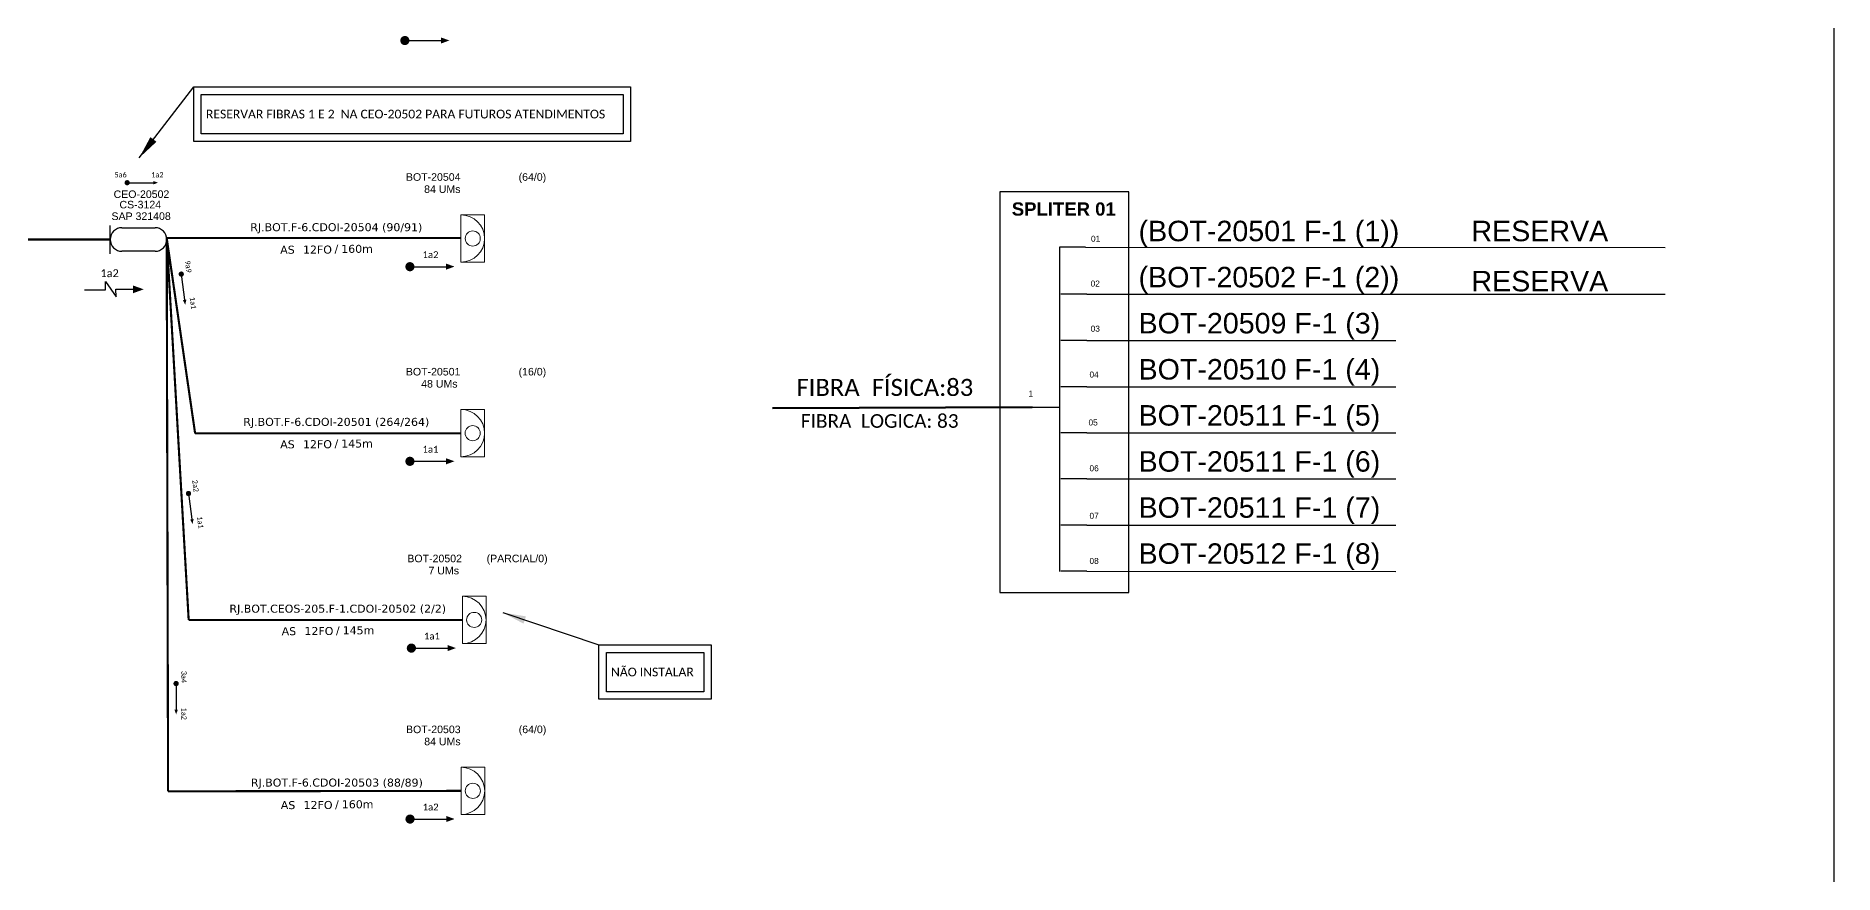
# Model space of a CAD drawing. Header units: inches. Extents: x 27113 to 27952, y 293751 to 294345.
# Drawn here: x 27642.1 to 27952, y 293959.4 to 294103.8 of the extents above; entities that cross this region are included whole.
import ezdxf
from ezdxf.enums import TextEntityAlignment as Align

# ---------------------------------------------------------------- set-up
doc = ezdxf.new("R2010")
doc.units = ezdxf.units.IN
doc.header["$MEASUREMENT"] = 0
for name, color, linetype, lineweight in [("20.0-LEGENDA DOS CDO'S", 1, 'Continuous', 0), ('20.1-CDO_INTERIOR', 1, 'Continuous', 0), ('40.1-ETIQUETAS', 1, 'Continuous', 20)]:
    doc.layers.add(name, color=color, linetype=linetype, lineweight=lineweight)
for name, color, linetype in [('20.4-CEOS', 1, 'Continuous'), ('CAP a instalar', 1, 'Continuous'), ('SETA', 7, 'Continuous')]:
    doc.layers.add(name, color=color, linetype=linetype)
doc.styles.add('ARIAL', font='arial.ttf')
doc.styles.add('siredit', font='verdana.ttf')
doc.styles.get("Standard").update_dxf_attribs({"font": 'arial.ttf'})
doc.styles.add('WMF-Calibri0', font='calibri.ttf')
doc.linetypes.add('FENCELINE1', pattern='A,0.25,-0.1,[133,ltypeshp.shx,S=0.1,R=0,X=-0.1,Y=0],-0.1,1', length=1.45)
doc.dimstyles.get("Standard").update_dxf_attribs({"dimtxt": 0.18, "dimasz": 0.18, "dimexe": 0.18, "dimexo": 0.0625, "dimgap": 0.09, "dimtad": 0, "dimtih": 1, "dimtoh": 1, "dimdec": 4, "dimzin": 0, "dimdsep": 46, "dimtxsty": 'Standard', "dimcen": 0.09, "dimadec": 0, "dimazin": 0, "dimtfac": 1, "dimtdec": 4, "dimtofl": 0, "dimtmove": 0, "dimatfit": 3, "dimfxl": 0, "dimtolj": 1, "dimtzin": 0, "dimarcsym": 0})

# ---------------------------------------------------------------- blocks, each defined once
blk = doc.blocks.new('ETIQUETA_RS5F')
at = {"layer": '40.1-ETIQUETAS', "color": 0, "style": 'siredit'}
blk.add_text('/', height=1.5, dxfattribs=at).set_placement((1.55, -1.95), align=Align.MIDDLE_RIGHT)
for tag, p in [('ETIQUETA_R_PRIMARIA', (1.18, 4.1)), ('ETIQUETA_R_SECUNDARIA', (1.18, 2.1)), ('F_ATIVAS/F_MORTAS', (1.11, -4.24))]:
    blk.add_attdef(tag, text='', height=1.5, dxfattribs=at).set_placement(p, align=Align.MIDDLE_CENTER)
for tag, p in [('TIPO_CABO', (-6.62, -2.12)), ('CAP_CABO', (0.37, -2.09))]:
    blk.add_attdef(tag, text='', height=1.5, dxfattribs=at).set_placement(p, align=Align.MIDDLE_RIGHT)
blk.add_attdef('METROS', text='', height=1.5, dxfattribs=at).set_placement((2.11, -1.95), align=Align.MIDDLE_LEFT)
for tag, p in [('FUSÃO_1', (0.82, -8.39)), ('FUSÃO_2', (0.82, -10.6)), ('FUSÃO_3', (0.82, -12.93)), ('FUSÃO_4', (0.82, -15.14)), ('FUSÃO_5', (0.82, -17.16))]:
    blk.add_attdef(tag, text='', height=1.5, dxfattribs=at).set_placement(p, align=Align.CENTER)
blk = doc.blocks.new('CDOI_INT')
at = {"layer": '20.1-CDO_INTERIOR', "color": 0, "lineweight": 18}
blk.add_lwpolyline([(4.25, -4.25), (4.25, 4.25), (0, 4.25), (0, -4.25)], close=True, dxfattribs=at)
blk.add_circle((2.12, 0), 1.36, dxfattribs=at)
blk.add_arc((0, 0), 4.25, 270, 90, dxfattribs=at)
at = {"layer": "20.0-LEGENDA DOS CDO'S", "color": 0, "style": 'ARIAL'}
for tag, p in [('CDO_N', (-0.08, 10.38)), ('SPLITER_1', (21.18, 10.38)), ('SPLITER_2', (21.19, 8.68)), ('SAP', (-0.08, 6.23)), ('SURVEY', (-0.08, 8.2)), ('1:XX', (5.94, -2.22)), ('UMS', (5.94, -4.24))]:
    blk.add_attdef(tag, p, '', height=1.36, dxfattribs=at)
blk.add_attdef('FIBRAS_UTILIZADAS', text='', height=1.36, dxfattribs=at).set_placement((15.34, 10.38), align=Align.CENTER)

msp = doc.modelspace()

# ---------------------------------------------------------------- linework, layer by layer
at = {"color": 7, "linetype": 'Continuous'}
for p, q in [((27818.48, 294067.4), (27818.48, 294011.51)), ((27823, 294067.4), (27818.48, 294067.4)), ((27823.23, 294059.32), (27818.71, 294059.32)), ((27823.23, 294051.35), (27818.71, 294051.35)), ((27823.23, 294043.34), (27818.71, 294043.34)), ((27813.78, 294039.82), (27818.46, 294039.82)), ((27823.23, 294035.41), (27818.71, 294035.41)), ((27823.23, 294027.47), (27818.71, 294027.47)), ((27823.23, 294019.5), (27818.71, 294019.5)), ((27823.23, 294011.55), (27818.71, 294011.55))]:
    msp.add_line(p, q, dxfattribs=at)
at = {"color": 10, "linetype": 'Continuous'}
for p, q in [((27823, 294067.4), (27922.87, 294067.39)), ((27823.23, 294059.32), (27922.87, 294059.3)), ((27823.23, 294051.36), (27876.49, 294051.35)), ((27823.23, 294043.36), (27876.49, 294043.34)), ((27823.23, 294035.42), (27876.49, 294035.41)), ((27823.23, 294027.49), (27876.49, 294027.47)), ((27823.23, 294019.52), (27876.49, 294019.5)), ((27823.23, 294011.55), (27876.48, 294011.54))]:
    msp.add_line(p, q, dxfattribs=at)
at = {"color": 1, "linetype": 'Continuous', "lineweight": 60}
msp.add_line((27813.78, 294039.82), (27769.01, 294039.68), dxfattribs=at)
msp.add_lwpolyline([(27113.44, 293750.99), (27952, 293750.99), (27952, 294344.99), (27113.44, 294344.99), (27113.44, 293750.99)])
at = {"const_width": 0.788}
for points in [[(27705.28, 294103.05, 1), (27706.06, 294103.05, 1)], [(27705.28, 294103.05, 1), (27706.06, 294103.05, 1)], [(27706.15, 294064.06, 1), (27706.94, 294064.06, 1)], [(27706.15, 294030.51, 1), (27706.94, 294030.51, 1)], [(27706.15, 294030.51, 1), (27706.94, 294030.51, 1)], [(27706.4, 293998.31, 1), (27707.19, 293998.31, 1)], [(27706.4, 293998.31, 1), (27707.19, 293998.31, 1)], [(27706.17, 293968.84, 1), (27706.96, 293968.84, 1)]]:
    msp.add_lwpolyline(points, format="xyb", close=True, dxfattribs=at)
at = {"color": 1}
for points in [[(27669.3, 294095.05), (27744.56, 294095.05), (27744.56, 294085.67), (27669.3, 294085.67)], [(27670.58, 294093.76), (27743.27, 294093.76), (27743.27, 294086.96), (27670.58, 294086.96)], [(27739.12, 293998.87), (27758.48, 293998.87), (27758.48, 293989.49), (27739.12, 293989.49)], [(27740.41, 293997.58), (27757.19, 293997.58), (27757.19, 293990.78), (27740.41, 293990.78)]]:
    msp.add_lwpolyline(points, close=True, dxfattribs=at)
at = {"color": 7, "const_width": 0.451}
for points in [[(27657.58, 294078.54, 1), (27658.03, 294078.54, 1)], [(27667.1, 294063.01, 1), (27667.16, 294062.56, 1)], [(27668.35, 294025.19, 1), (27668.41, 294024.74, 1)], [(27666.24, 293992.43, 1), (27666.24, 293991.97, 1)]]:
    msp.add_lwpolyline(points, format="xyb", close=True, dxfattribs=at)
at = {"color": 7}
msp.add_lwpolyline([(27808.22, 294007.92), (27830.46, 294007.92), (27830.46, 294076.99), (27808.22, 294076.99)], close=True, dxfattribs=at)
at = {"color": 1}
msp.add_lwpolyline([(27650.44, 294060.08), (27654.09, 294060.08), (27654.08, 294061.49), (27655.91, 294058.85), (27655.88, 294060.16), (27658.83, 294060.16)], dxfattribs=at)
at = {"layer": '20.4-CEOS', "color": 5}
for p, q in [((27654.88, 294066.3), (27654.88, 294071.19)), ((27656.91, 294070.78), (27662.61, 294070.78)), ((27662.61, 294066.72), (27656.91, 294066.72))]:
    msp.add_line(p, q, dxfattribs=at)
for centre, start, end in [((27656.91, 294068.75), 90, 270), ((27662.61, 294068.75), 270, 90)]:
    msp.add_arc(centre, 2.03, start, end, dxfattribs=at)
at = {"layer": 'CAP a instalar', "color": 5, "ltscale": 5.3, "const_width": 0.368}
msp.add_lwpolyline([(27584.57, 294068.75), (27654.88, 294068.75)], dxfattribs=at)
at = {"layer": 'CAP a instalar', "color": 3, "ltscale": 5.3, "const_width": 0.368}
for points in [[(27664.62, 294069.01), (27668.41, 294003.16)], [(27668.41, 294003.16), (27715.59, 294003.17)]]:
    msp.add_lwpolyline(points, dxfattribs=at)
at = {"layer": 'CAP a instalar', "color": 0, "ltscale": 5.3, "const_width": 0.368}
for points in [[(27664.62, 294069.01), (27715.34, 294069.02)], [(27664.62, 294069.01), (27664.86, 293973.62)], [(27664.86, 293973.62), (27715.36, 293973.7)]]:
    msp.add_lwpolyline(points, dxfattribs=at)
at = {"layer": 'CAP a instalar', "color": 1, "ltscale": 5.3, "const_width": 0.368}
for points in [[(27664.62, 294069.01), (27669.52, 294035.32)], [(27669.52, 294035.32), (27715.33, 294035.35)]]:
    msp.add_lwpolyline(points, dxfattribs=at)
at = {"layer": 'SETA'}
for points in [[(27705.67, 294103.05), (27712.45, 294103.05)], [(27705.67, 294103.05), (27712.45, 294103.05)], [(27706.55, 294064.06), (27713.32, 294064.06)], [(27706.54, 294030.51), (27713.32, 294030.51)], [(27706.54, 294030.51), (27713.32, 294030.51)], [(27706.8, 293998.31), (27713.57, 293998.31)], [(27706.8, 293998.31), (27713.57, 293998.31)], [(27706.57, 293968.84), (27713.34, 293968.84)]]:
    msp.add_lwpolyline(points, dxfattribs=at)
at = {"layer": 'SETA', "color": 7}
for points in [[(27657.8, 294078.54), (27662.72, 294078.54)], [(27667.13, 294062.78), (27667.76, 294057.91)], [(27668.38, 294024.96), (27669.02, 294020.09)], [(27666.24, 293992.2), (27666.25, 293987.28)]]:
    msp.add_lwpolyline(points, dxfattribs=at)
at = {"layer": 'SETA'}
for points in [[(27711.9, 294103.58), (27713.35, 294103.06), (27711.9, 294102.53)], [(27711.9, 294103.58), (27713.35, 294103.06), (27711.9, 294102.53)], [(27712.78, 294064.6), (27714.22, 294064.07), (27712.78, 294063.55)], [(27712.78, 294031.04), (27714.22, 294030.52), (27712.78, 294029.99)], [(27712.78, 294031.04), (27714.22, 294030.52), (27712.78, 294029.99)], [(27713.03, 293998.84), (27714.48, 293998.32), (27713.03, 293997.79)], [(27713.03, 293998.84), (27714.48, 293998.32), (27713.03, 293997.79)], [(27712.8, 293969.38), (27714.24, 293968.85), (27712.8, 293968.33)]]:
    msp.add_solid(points, dxfattribs=at)
at = {"layer": 'SETA', "color": 7}
for points in [[(27662.29, 294078.84), (27663.12, 294078.54), (27662.29, 294078.24)], [(27668.01, 294058.37), (27667.82, 294057.51), (27667.41, 294058.29)], [(27669.26, 294020.55), (27669.07, 294019.69), (27668.67, 294020.47)], [(27666.55, 293987.71), (27666.25, 293986.89), (27665.95, 293987.71)]]:
    msp.add_solid(points, dxfattribs=at)
at = {"layer": 'SETA', "color": 1}
msp.add_solid([(27658.83, 294060.82), (27660.66, 294060.16), (27658.83, 294059.49)], dxfattribs=at)

# ---------------------------------------------------------------- block references
at = {"layer": 'CAP a instalar', "color": 0, "linetype": 'FENCELINE1', "ltscale": 5.3}
ref = msp.add_blockref('CDOI_INT', (27715.34, 294068.92), dxfattribs=dict(at, xscale=0.958028612882602, yscale=0.958028612882602, zscale=0.958028612882602))
ref.add_attrib('CDO_N', 'BOT-20504', dxfattribs={"layer": "20.0-LEGENDA DOS CDO'S", "color": 0, "height": 1.303, "style": 'ARIAL'}).set_placement((27715.26, 294078.87), align=Align.RIGHT)
ref.add_attrib('FIBRAS_UTILIZADAS', '(64/0)', dxfattribs={"layer": "20.0-LEGENDA DOS CDO'S", "color": 0, "height": 1.303, "style": 'ARIAL'}).set_placement((27730.03, 294078.87), align=Align.RIGHT)
ref.add_attrib('SURVEY', '84 UMs', dxfattribs={"layer": "20.0-LEGENDA DOS CDO'S", "color": 0, "height": 1.303, "style": 'ARIAL'}).set_placement((27715.26, 294076.78), align=Align.RIGHT)
ref = msp.add_blockref('ETIQUETA_RS5F', (27692.76, 294068.94), dxfattribs=dict(at, xscale=0.9193924757155578, yscale=0.9193924757155578, zscale=0.9193924757155578))
ref.add_attrib('ETIQUETA_R_SECUNDARIA', 'RJ.BOT.F-6.CDOI-20504 (90/91)', dxfattribs={"layer": '40.1-ETIQUETAS', "color": 0, "height": 1.3791, "style": 'siredit'}).set_placement((27693.85, 294070.87), align=Align.MIDDLE_CENTER)
ref.add_attrib('TIPO_CABO', 'AS', dxfattribs={"layer": '40.1-ETIQUETAS', "color": 0, "height": 1.379, "style": 'siredit'}).set_placement((27686.68, 294066.99), align=Align.MIDDLE_RIGHT)
ref.add_attrib('CAP_CABO', '12FO', dxfattribs={"layer": '40.1-ETIQUETAS', "color": 0, "height": 1.379, "style": 'siredit'}).set_placement((27693.1, 294067.01), align=Align.MIDDLE_RIGHT)
ref.add_attrib('METROS', '160m', dxfattribs={"layer": '40.1-ETIQUETAS', "color": 0, "height": 1.379, "style": 'siredit'}).set_placement((27694.7, 294067.14), align=Align.MIDDLE_LEFT)
at = {"layer": 'CAP a instalar', "color": 1, "linetype": 'FENCELINE1', "ltscale": 5.3}
ref = msp.add_blockref('CDOI_INT', (27715.33, 294035.37), dxfattribs=dict(at, xscale=0.9580286128756094, yscale=0.9580286128756094, zscale=0.9580286128756094))
ref.add_attrib('CDO_N', 'BOT-20501', dxfattribs={"layer": "20.0-LEGENDA DOS CDO'S", "color": 0, "height": 1.303, "style": 'ARIAL'}).set_placement((27715.25, 294045.31), align=Align.RIGHT)
ref.add_attrib('FIBRAS_UTILIZADAS', '(16/0)', dxfattribs={"layer": "20.0-LEGENDA DOS CDO'S", "color": 0, "height": 1.303, "style": 'ARIAL'}).set_placement((27730.03, 294045.31), align=Align.RIGHT)
ref.add_attrib('SURVEY', '48 UMs ', dxfattribs={"layer": "20.0-LEGENDA DOS CDO'S", "color": 0, "height": 1.303, "style": 'ARIAL'}).set_placement((27715.26, 294043.22), align=Align.RIGHT)
ref = msp.add_blockref('ETIQUETA_RS5F', (27692.76, 294035.38), dxfattribs=dict(at, xscale=0.9193924757088471, yscale=0.9193924757088471, zscale=0.9193924757088471))
ref.add_attrib('ETIQUETA_R_SECUNDARIA', 'RJ.BOT.F-6.CDOI-20501 (264/264)', dxfattribs={"layer": '40.1-ETIQUETAS', "color": 0, "height": 1.3791, "style": 'siredit'}).set_placement((27693.85, 294037.31), align=Align.MIDDLE_CENTER)
ref.add_attrib('TIPO_CABO', 'AS', dxfattribs={"layer": '40.1-ETIQUETAS', "color": 0, "height": 1.379, "style": 'siredit'}).set_placement((27686.68, 294033.44), align=Align.MIDDLE_RIGHT)
ref.add_attrib('CAP_CABO', '12FO', dxfattribs={"layer": '40.1-ETIQUETAS', "color": 0, "height": 1.379, "style": 'siredit'}).set_placement((27693.1, 294033.46), align=Align.MIDDLE_RIGHT)
ref.add_attrib('METROS', '145m', dxfattribs={"layer": '40.1-ETIQUETAS', "color": 0, "height": 1.379, "style": 'siredit'}).set_placement((27694.7, 294033.58), align=Align.MIDDLE_LEFT)
at = {"layer": 'CAP a instalar', "color": 3, "linetype": 'FENCELINE1', "ltscale": 5.3}
ref = msp.add_blockref('CDOI_INT', (27715.59, 294003.17), dxfattribs=dict(at, xscale=0.9580286128756094, yscale=0.9580286128756094, zscale=0.9580286128756094))
ref.add_attrib('CDO_N', 'BOT-20502', dxfattribs={"layer": "20.0-LEGENDA DOS CDO'S", "color": 0, "height": 1.303, "style": 'ARIAL'}).set_placement((27715.51, 294013.11), align=Align.RIGHT)
ref.add_attrib('FIBRAS_UTILIZADAS', '(PARCIAL/0)', dxfattribs={"layer": "20.0-LEGENDA DOS CDO'S", "color": 0, "height": 1.3032, "style": 'ARIAL'}).set_placement((27730.28, 294013.11), align=Align.RIGHT)
ref.add_attrib('SURVEY', '7 UMs ', dxfattribs={"layer": "20.0-LEGENDA DOS CDO'S", "color": 0, "height": 1.303, "style": 'ARIAL'}).set_placement((27715.51, 294011.02), align=Align.RIGHT)
ref = msp.add_blockref('ETIQUETA_RS5F', (27693.01, 294003.18), dxfattribs=dict(at, xscale=0.9193924757088471, yscale=0.9193924757088471, zscale=0.9193924757088471))
ref.add_attrib('ETIQUETA_R_SECUNDARIA', 'RJ.BOT.CEOS-205.F-1.CDOI-20502 (2/2)', dxfattribs={"layer": '40.1-ETIQUETAS', "color": 0, "height": 1.3791, "style": 'siredit'}).set_placement((27694.1, 294005.11), align=Align.MIDDLE_CENTER)
ref.add_attrib('TIPO_CABO', 'AS', dxfattribs={"layer": '40.1-ETIQUETAS', "color": 0, "height": 1.379, "style": 'siredit'}).set_placement((27686.93, 294001.23), align=Align.MIDDLE_RIGHT)
ref.add_attrib('CAP_CABO', '12FO', dxfattribs={"layer": '40.1-ETIQUETAS', "color": 0, "height": 1.379, "style": 'siredit'}).set_placement((27693.35, 294001.26), align=Align.MIDDLE_RIGHT)
ref.add_attrib('METROS', '145m ', dxfattribs={"layer": '40.1-ETIQUETAS', "color": 0, "height": 1.379, "style": 'siredit'}).set_placement((27694.95, 294001.38), align=Align.MIDDLE_LEFT)
at = {"layer": 'CAP a instalar', "color": 0, "linetype": 'FENCELINE1', "ltscale": 5.3}
ref = msp.add_blockref('CDOI_INT', (27715.36, 293973.7), dxfattribs=dict(at, xscale=0.958028612882602, yscale=0.958028612882602, zscale=0.958028612882602))
ref.add_attrib('CDO_N', 'BOT-20503', dxfattribs={"layer": "20.0-LEGENDA DOS CDO'S", "color": 0, "height": 1.303, "style": 'ARIAL'}).set_placement((27715.28, 293983.65), align=Align.RIGHT)
ref.add_attrib('FIBRAS_UTILIZADAS', '(64/0)', dxfattribs={"layer": "20.0-LEGENDA DOS CDO'S", "color": 0, "height": 1.303, "style": 'ARIAL'}).set_placement((27730.05, 293983.65), align=Align.RIGHT)
ref.add_attrib('SURVEY', '84 UMs', dxfattribs={"layer": "20.0-LEGENDA DOS CDO'S", "color": 0, "height": 1.303, "style": 'ARIAL'}).set_placement((27715.28, 293981.56), align=Align.RIGHT)
ref = msp.add_blockref('ETIQUETA_RS5F', (27692.86, 293973.19), dxfattribs=dict(at, xscale=0.9193924757155578, yscale=0.9193924757155578, zscale=0.9193924757155578))
ref.add_attrib('ETIQUETA_R_SECUNDARIA', 'RJ.BOT.F-6.CDOI-20503 (88/89)', dxfattribs={"layer": '40.1-ETIQUETAS', "color": 0, "height": 1.3791, "style": 'siredit'}).set_placement((27693.95, 293975.13), align=Align.MIDDLE_CENTER)
ref.add_attrib('TIPO_CABO', 'AS', dxfattribs={"layer": '40.1-ETIQUETAS', "color": 0, "height": 1.379, "style": 'siredit'}).set_placement((27686.78, 293971.25), align=Align.MIDDLE_RIGHT)
ref.add_attrib('CAP_CABO', '12FO', dxfattribs={"layer": '40.1-ETIQUETAS', "color": 0, "height": 1.379, "style": 'siredit'}).set_placement((27693.2, 293971.27), align=Align.MIDDLE_RIGHT)
ref.add_attrib('METROS', '160m', dxfattribs={"layer": '40.1-ETIQUETAS', "color": 0, "height": 1.379, "style": 'siredit'}).set_placement((27694.8, 293971.39), align=Align.MIDDLE_LEFT)

# ---------------------------------------------------------------- texts
at = {"color": 1}
for s, height, style, p in [('RESERVAR FIBRAS 1 E 2  NA CEO-20502 PARA FUTUROS ATENDIMENTOS', 1.505, 'WMF-Calibri0', (27671.39, 294089.62)), ('RESERVA', 3.531, 'ARIAL', (27889.51, 294068.45)), ('RESERVA', 3.531, 'ARIAL', (27889.51, 294059.81)), ('NÃO INSTALAR ', 1.505, 'WMF-Calibri0', (27741.21, 293993.44))]:
    msp.add_text(s, height=height, dxfattribs=dict(at, style=style)).set_placement(p)
at = {"color": 3, "style": 'ARIAL'}
for s, p in [('(BOT-20501 F-1 (1))', (27832.13, 294068.45)), ('(BOT-20502 F-1 (2))', (27832.13, 294060.5))]:
    msp.add_text(s, height=3.5309, dxfattribs=at).set_placement(p)
at = {"style": 'ARIAL'}
for s, p in [('BOT-20509 F-1 (3)', (27832.13, 294052.56)), ('BOT-20510 F-1 (4)', (27832.13, 294044.61)), ('BOT-20511 F-1 (5)', (27832.13, 294036.67)), ('BOT-20511 F-1 (6)', (27832.13, 294028.73)), ('BOT-20511 F-1 (7)', (27832.13, 294020.78)), ('BOT-20512 F-1 (8)', (27832.13, 294012.84))]:
    msp.add_text(s, height=3.5309, dxfattribs=at).set_placement(p)
at = {"color": 5, "char_height": 0.9014, "width": 66.5438, "attachment_point": 5}
for s, insert, rotation in [('\\C256;\\fCalibri|b0|i0|c0|p34;5a6', (27656.67, 294079.9), 359.9166), ('{\\fCalibri|b0|i0|c0|p34;\\C256;1a2}', (27663.02, 294079.9), 359.9166), ('{\\fCalibri|b0|i0|c0|p34;\\C256;9a9}', (27668.33, 294064.08), 277.3287), ('{\\fCalibri|b0|i0|c0|p34;\\C256;1a1}', (27669.15, 294057.79), 277.3287), ('{\\fCalibri|b0|i0|c0|p34;\\C256;2a2}', (27669.59, 294026.26), 277.3287), ('{\\fCalibri|b0|i0|c0|p34;\\C256;1a1}', (27670.4, 294019.97), 277.3287), ('\\C256;\\fCalibri|b0|i0|c0|p34;3a4', (27667.6, 293993.34), 269.9666), ('{\\fCalibri|b0|i0|c0|p34;\\C256;1a2}', (27667.61, 293986.99), 269.9666)]:
    msp.add_mtext(s, dxfattribs=dict(at, insert=insert, rotation=rotation))
at = {"attachment_point": 5}
for s, insert, char_height, width in [('{\\fArial|b1|i0|c0|p34;\\H1x;\\C10;SPLITER 01}', (27819.24, 294073.99), 2.2851, 22.242), ('\\C7;\\fArial|b0|i0|;\\H1.0273588255048;01 ', (27824.73, 294068.87), 2.2851, 4.5826), ('{\\fCalibri|b0|i0|c0|p34;\\C7;1a2}', (27710.09, 294066.13), 1.1823, 19.9886), ('\\C7;\\fArial|b0|i0|;\\H1.0273588255048;02 ', (27824.67, 294061.15), 2.2851, 4.8374), ('\\C7;\\fArial|b0|i0|;\\H1.0273588255048;03 ', (27824.67, 294053.37), 2.2851, 4.4484), ('{\\fCalibri|b0|i0|c0|p34;\\C7;FIBRA  FÍSICA:83}', (27788.4, 294043.23), 2.9424, 44.4841), ('\\C7;\\fArial|b0|i0|;\\H1.0273588255048;04 ', (27824.47, 294045.46), 2.2851, 4.8374), ('\\C7;\\fArial|b0|i0|;\\H1.0273588255048;1', (27813.56, 294042.17), 2.2851, 2.2633), ('{\\fCalibri|b0|i0|c0|p34;\\C7;FIBRA  LOGICA: 83}', (27787.51, 294037.45), 2.354, 44.4841), ('\\C7;\\fArial|b0|i0|;\\H1.0273588255048;05 ', (27824.3, 294037.2), 2.2851, 5.9495), ('{\\fCalibri|b0|i0|c0|p34;\\C7;1a1}', (27710.09, 294032.58), 1.1823, 19.9886), ('\\C7;\\fArial|b0|i0|;\\H1.0273588255048;06 ', (27824.47, 294029.3), 2.2851, 4.8374), ('\\C7;\\fArial|b0|i0|;\\H1.0273588255048;07 ', (27824.47, 294021.11), 2.2851, 4.8374), ('\\C7;\\fArial|b0|i0|;\\H1.0273588255048;08 ', (27824.47, 294013.33), 2.2851, 4.8374), ('{\\fCalibri|b0|i0|c0|p34;\\C7;1a1}', (27710.34, 294000.38), 1.1823, 19.9886), ('{\\fCalibri|b0|i0|c0|p34;\\C7;1a2}', (27710.11, 293970.91), 1.1823, 19.9886)]:
    msp.add_mtext(s, dxfattribs=dict(at, insert=insert, char_height=char_height, width=width))
at = {"color": 1, "insert": (27654.78, 294062.93), "char_height": 1.36, "width": 25.3588, "attachment_point": 5}
msp.add_mtext('{\\fCalibri|b0|i0|c0|p34;1a2}', dxfattribs=at)
at = {"layer": "20.0-LEGENDA DOS CDO'S", "color": 5, "style": 'ARIAL'}
for s, p in [('CEO-20502', (27655.47, 294075.9)), ('CS-3124', (27656.48, 294074.11)), ('SAP 321408', (27655.11, 294072.11))]:
    msp.add_text(s, height=1.302, rotation=0.118, dxfattribs=at).set_placement(p)

# ---------------------------------------------------------------- leaders
at = {"color": 1}
for points in [[(27659.89, 294082.83), (27669.3, 294095.05)], [(27722.53, 294004.43), (27739.12, 293998.87)]]:
    msp.add_leader(points, dimstyle='Standard', override={"dimasz": 4, "dimgap": 0.09, "dimtad": 0, "dimzin": 1}, dxfattribs=at)

doc.saveas('drawing.dxf')
